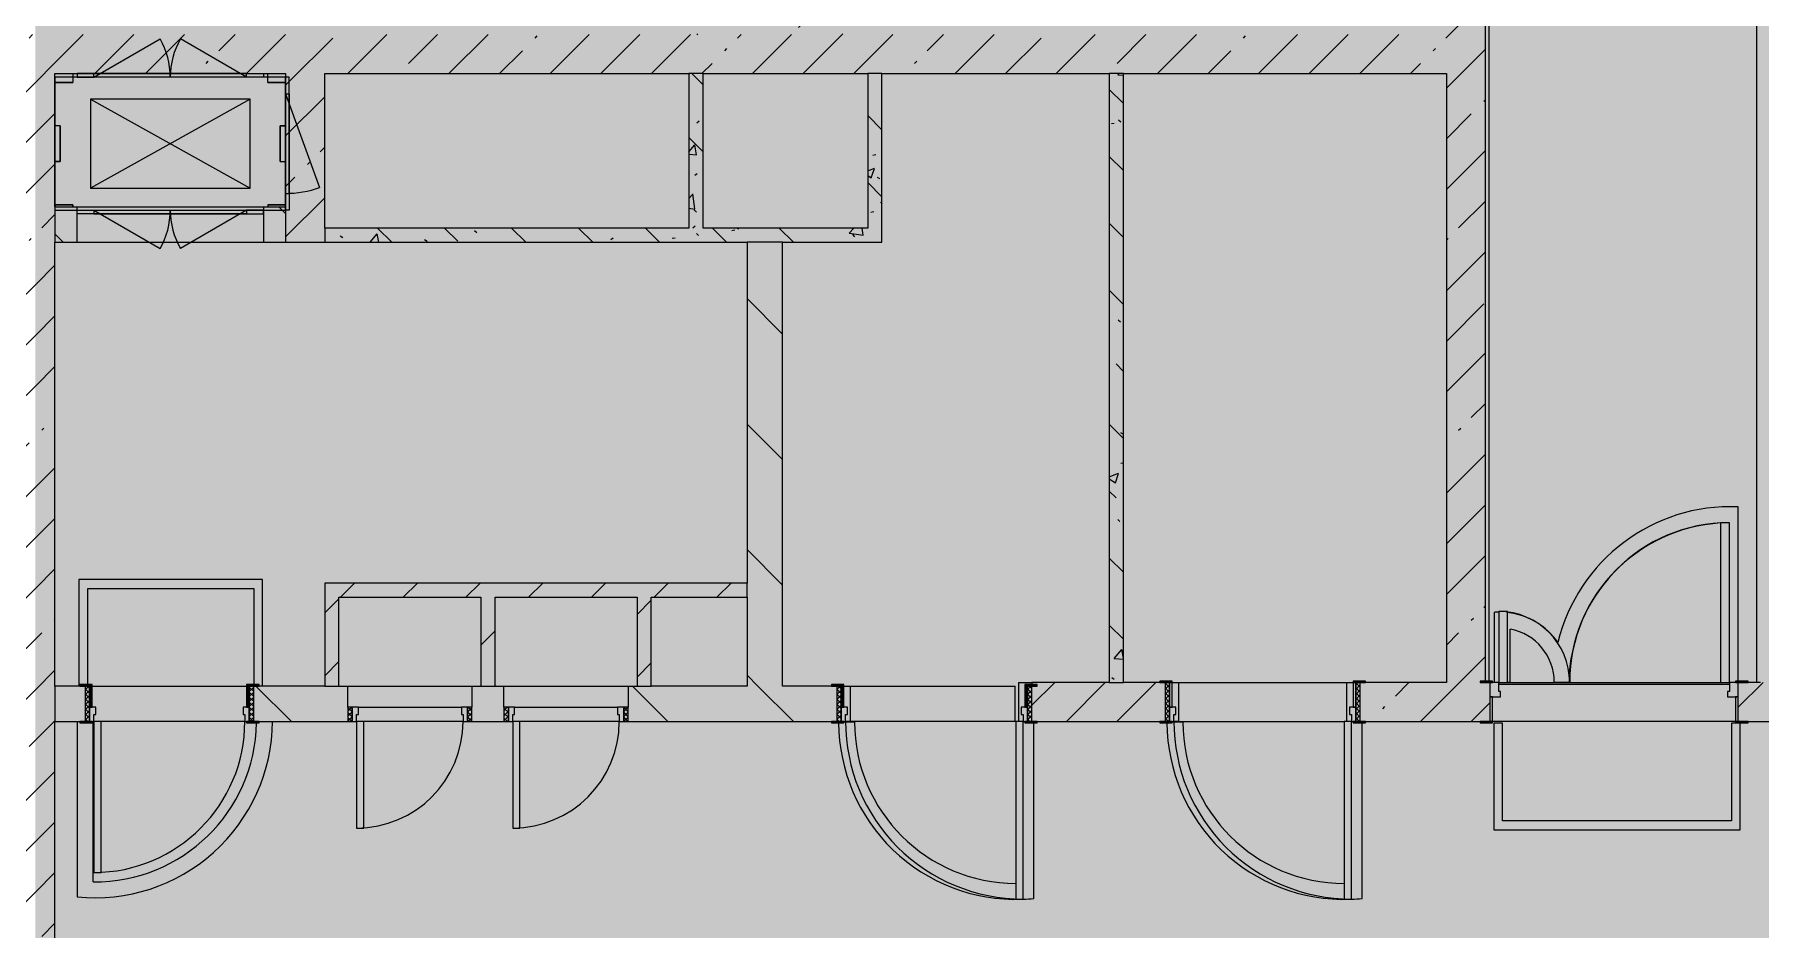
# Model space of a CAD drawing. Header units: millimetres. Extents: x 81632 to 272167, y -8553 to 29000.
# Drawn here: x 229816 to 239541, y 12229 to 17270 of the extents above; entities that cross this region are included whole.
import ezdxf

# ---------------------------------------------------------------- set-up
doc = ezdxf.new("R2010")
doc.units = ezdxf.units.MM
doc.layers.add('A-DETL-GENF-1', color=7, linetype='Continuous', lineweight=9, true_color=0xc0c0c0, transparency=0.4)
for name, color, linetype, lineweight, true_color in [('A-DOOR-4', 7, 'Continuous', 5, 0xb7b7b7), ('A-DOOR-5', 7, 'Continuous', 5, 0xe2e2e2), ('A-DOOR-6', 7, 'Continuous', 5, 0xaaaaaa), ('A-DOOR-FRAM-4', 7, 'Continuous', 5, 0xe2e2e2), ('A-DOOR-FRAM-5', 7, 'Continuous', 5, 0xb7b7b7), ('A-DOOR-FRAM-6', 7, 'Continuous', 5, 0xaaaaaa), ('A-FLOR-2', 7, 'Continuous', 5, 0xb7b7b7), ('A-GENM-1', 7, 'Continuous', 5, 0x737373), ('A-WALL-4', 7, 'Continuous', 9, 0x737373), ('I-WALL-4', 7, 'Continuous', 5, 0x737373), ('I-WALL-5', 7, 'Continuous', 5, 0x787878), ('M-EQPM-1', 7, 'Continuous', 5, 0x737373)]:
    doc.layers.add(name, color=color, linetype=linetype, lineweight=lineweight, true_color=true_color)
doc.layers.add('I-WALL-3', color=7, linetype='Continuous', lineweight=5)
pattern_1 = [(45, (144961.33, 0), (-285.1231, 285.1231), []), (45, (145246.45, 0), (-285.1231, 285.1231), [504.031, -100.806, 16.764, -84.042])]
pattern_2 = [(135, (144961.33, 0), (-353.5534, -353.5534), [])]
pattern_3 = [(135, (144961.33, 0), (-377.1708, -377.1708), [533.4, -88.9, 17.78, -88.9]), (135, (144961.33, 376.94), (-377.1708, -377.1708), []), (50, (144961.33, 0), (637.6445, -55.7866), [66.675, -733.425]), (355, (144961.3, 0), (-123.3494, 668.699), [53.34, -586.74]), (100.451, (145014.47, -4.65), (514.299, 612.908), [56.665, -623.315]), (46.184, (144961.3, 177.8), (948.7764, -147.15), [100.012, -1100.137]), (96.636, (145040.4, 165.5), (830.909, 865.997), [84.998, -934.973]), (351.184, (144961.3, 177.8), (830.918, 865.988), [80.01, -880.11]), (21, (145050.23, 133.35), (530.6506, -357.9283), [66.675, -733.425]), (326, (145050.2, 133.35), (216.308, 644.6585), [53.34, -586.74]), (71.451, (145094.45, 103.5), (746.9596, 286.7243), [56.665, -623.315]), (37.5, (144961.33, 0), (10.81053, 295.9426), [16.764, -562.864, 16.764, -578.866, -588.962]), (37.5, (144961.33, 0), (10.81053, 295.9426), [-1175.258, 16.764, -572.198]), (7.5, (144961.33, 0), (233.8692, 350.6318), [16.764, -322.834, 16.764, -549.529, -224.472]), (7.5, (144961.33, 0), (233.8692, 350.6318), [-905.891, 16.764, -207.708]), (327.5, (144763.08, 0), (474.5678, -20.0513), [16.764, -205.486, 16.764, -676.656, -920.115]), (327.5, (144763.08, 0), (474.5678, -20.0513), [-915.67, 16.764, -903.351]), (317.5, (144674.2, 0), (518.4522, 88.9934), [16.764, -272.161, 16.764, -443.738, -653.415]), (317.5, (144674.2, 0), (518.4522, 88.9934), [-749.427, 16.764, -636.651])]
pattern_4 = [(45, (144961.33, 0), (-176.7767, 176.7767), [])]
pattern_5 = [(135, (1951.41, 164.685), (-14.14214, -14.14214), []), (225, (1951.41, 164.685), (14.14214, -14.14214), [])]
pattern_6 = [(45, (-171.384, 164.685), (-14.1421, 14.1421), []), (135, (-171.384, 164.685), (-14.1421, -14.1421), [])]

# ---------------------------------------------------------------- blocks, each defined once
blk = doc.blocks.new('110_Дверь_СКБ_1Ст_Внутренняя1 - Д-8 950x2100h_охрана-V34-2_6_3_птичка')
at = {"layer": 'A-DOOR-5'}
h = blk.add_hatch(color=256, dxfattribs=at)
h.paths.add_polyline_path([(437.5, 100), (437.5, 60), (427.5, 60), (427.5, 20), (462.5, 20), (462.5, 100)])
h.paths.add_polyline_path([(-412.5, 100), (-437.5, 100), (-437.5, 20), (-402.5, 20), (-402.5, 60), (-412.5, 60)])
at = {"layer": 'A-DOOR-6'}
h = blk.add_hatch(dxfattribs=at)
h.set_pattern_fill('FP_6', color=256, style=0, pattern_type=2)
h.set_pattern_definition([(135, (1826.41, 164.685), (-14.14214, -14.14214), []), (225, (1826.41, 164.685), (14.14214, -14.14214), [])])
h.paths.add_polyline_path([(487.5, 100), (462.5, 100), (462.5, -100), (487.5, -100)])
at = {"layer": 'A-DOOR-FRAM-4'}
for points in [[(397.5, 950), (397.5, 100), (437.5, 100), (437.5, 950)], [(-492.5, 108), (-492.5, 100), (-422.5, 100), (-422.5, 108)], [(502.4, 108), (447.5, 108), (447.5, 100), (517.5, 100), (517.5, 108)], [(-422.5, 20), (-437.5, 20), (-437.5, -100), (-422.5, -100)], [(462.5, 20), (447.5, 20), (447.5, -100), (462.5, -100)], [(-492.5, -100), (-492.5, -108), (-422.5, -108), (-422.5, -100)], [(517.5, -100), (447.5, -100), (447.5, -108), (517.5, -108)]]:
    blk.add_hatch(color=256, dxfattribs=at).paths.add_polyline_path(points)
at = {"layer": 'A-DOOR-FRAM-6'}
h = blk.add_hatch(dxfattribs=at)
h.set_pattern_fill('FP_7', color=256, style=0, pattern_type=2)
h.set_pattern_definition([(45, (-296.384, 164.685), (-14.1421, 14.1421), []), (135, (-296.384, 164.685), (-14.1421, -14.1421), [])])
h.paths.add_polyline_path([(-437.5, 100), (-462.5, 100), (-462.5, -100), (-437.5, -100)])
at = {"layer": 'A-DOOR-4'}
for p, q in [((437.5, 950), (397.5, 950)), ((397.5, 950), (397.5, 100)), ((437.5, 100), (437.5, 950)), ((397.5, 100), (437.5, 100))]:
    blk.add_line(p, q, dxfattribs=at)
blk.add_arc((437.5, 100), 850, 90, 180, dxfattribs=at)
at = {"layer": 'A-DOOR-FRAM-5'}
for p, q in [((-422.5, 108), (-492.5, 108)), ((-492.5, 108), (-492.5, 100)), ((-492.5, 100), (-422.5, 100)), ((-437.5, 100), (-462.5, 100)), ((-462.5, 100), (-462.5, -100)), ((-412.5, 100), (-437.5, 100)), ((-437.5, 100), (-437.5, 20)), ((-437.5, -100), (-437.5, 100)), ((-422.5, 100), (-437.5, 100)), ((-437.5, 100), (-437.5, 99)), ((-437.5, 99), (-422.5, 99)), ((-422.5, 100), (-422.5, 108)), ((-422.5, 99), (-422.5, 100)), ((-412.5, 60), (-412.5, 100)), ((437.5, 100), (437.5, 60)), ((462.5, 100), (437.5, 100)), ((517.5, 108), (447.5, 108)), ((447.5, 108), (447.5, 100)), ((462.5, 100), (447.5, 100)), ((447.5, 100), (447.5, 99)), ((447.5, 100), (517.5, 100)), ((447.5, 99), (462.5, 99)), ((462.5, 20), (462.5, 100)), ((487.5, 100), (462.5, 100)), ((462.5, 100), (462.5, -100)), ((462.5, 99), (462.5, 100)), ((487.5, -100), (487.5, 100)), ((517.5, 100), (517.5, 108)), ((-437.5, 20), (-402.5, 20)), ((-422.5, 20), (-437.5, 20)), ((-437.5, 20), (-437.5, -100)), ((-422.5, -100), (-422.5, 20)), ((-402.5, 60), (-412.5, 60)), ((-402.5, 20), (-402.5, 60)), ((437.5, 60), (427.5, 60)), ((427.5, 60), (427.5, 20)), ((427.5, 20), (462.5, 20)), ((462.5, 20), (447.5, 20)), ((447.5, 20), (447.5, -100)), ((462.5, -100), (462.5, 20)), ((-422.5, -100), (-492.5, -100)), ((-492.5, -100), (-492.5, -108)), ((-492.5, -108), (-422.5, -108)), ((-462.5, -100), (-437.5, -100)), ((-437.5, -100), (-422.5, -100)), ((-422.5, -108), (-422.5, -100)), ((447.5, -100), (462.5, -100)), ((517.5, -100), (447.5, -100)), ((447.5, -100), (447.5, -108)), ((447.5, -108), (517.5, -108)), ((462.5, -100), (487.5, -100)), ((517.5, -108), (517.5, -100))]:
    blk.add_line(p, q, dxfattribs=at)
blk = doc.blocks.new('DOR_Проход в стене_Прямоугольный - 1050x1150 EI30-23344994-2_6_3_птичка')
at = {"layer": 'A-DOOR-4'}
for p, q in [((525, 100), (-525, 100)), ((525, -100), (-525, -100))]:
    blk.add_line(p, q, dxfattribs=at)
blk = doc.blocks.new('110_Дверь_СКБ_2Ст - Д-1_л_Лестничная клетка EIS60 2-32142534-2_6_3_птичка')
at = {"layer": 'A-DOOR-5'}
for points in [[(662.5, 110), (662.5, 1010), (612.5, 1010), (612.5, 110)], [(-587.5, 510), (-637.5, 510), (-637.5, 110), (-587.5, 110), (-587.5, 273.9)], [(712.5, 30), (697.5, 30), (697.5, -110), (712.5, -110)]]:
    blk.add_hatch(color=256, dxfattribs=at).paths.add_polyline_path(points)
h = blk.add_hatch(color=256, dxfattribs=at)
h.paths.add_polyline_path([(712.5, 110), (662.5, 110), (662.5, 60), (652.5, 60), (652.5, 30), (712.5, 30)])
h.paths.add_polyline_path([(-627.5, 30), (-627.5, 60), (-637.5, 60), (-637.5, 110), (-687.5, 110), (-687.5, 30)])
at = {"layer": 'A-DOOR-FRAM-4'}
for points in [[(-672.5, 110), (-672.5, 118), (-742.5, 118), (-742.5, 110)], [(767.5, 110), (767.5, 118), (697.5, 118), (697.5, 110)], [(-672.5, 30), (-687.5, 30), (-687.5, -110), (-672.5, -110)], [(-672.5, -110), (-742.5, -110), (-742.5, -118), (-672.5, -118)], [(767.5, -118), (767.5, -110), (697.5, -110), (697.5, -118)]]:
    blk.add_hatch(color=256, dxfattribs=at).paths.add_polyline_path(points)
at = {"layer": 'A-DOOR-4'}
for p, q in [((662.5, 1010), (612.5, 1010)), ((612.5, 1010), (612.5, 110)), ((662.5, 110), (662.5, 1010)), ((-637.5, 510), (-637.5, 110)), ((-587.5, 510), (-637.5, 510)), ((-587.5, 110), (-587.5, 510)), ((-637.5, 110), (-587.5, 110)), ((612.5, 110), (662.5, 110))]:
    blk.add_line(p, q, dxfattribs=at)
for centre, radius, start, end in [((662.5, 110), 900, 90, 180), ((-637.5, 110), 400, 360, 90)]:
    blk.add_arc(centre, radius, start, end, dxfattribs=at)
at = {"layer": 'A-DOOR-FRAM-5'}
for p, q in [((-672.5, 118), (-742.5, 118)), ((-742.5, 118), (-742.5, 110)), ((-742.5, 110), (-672.5, 110)), ((-637.5, 110), (-687.5, 110)), ((-687.5, 110), (-687.5, 30)), ((-672.5, 110), (-672.5, 118)), ((-637.5, 60), (-637.5, 110)), ((662.5, 110), (662.5, 60)), ((712.5, 110), (662.5, 110)), ((767.5, 118), (697.5, 118)), ((697.5, 118), (697.5, 110)), ((697.5, 110), (767.5, 110)), ((712.5, 30), (712.5, 110)), ((767.5, 110), (767.5, 118)), ((-687.5, 30), (-627.5, 30)), ((-672.5, 30), (-687.5, 30)), ((-687.5, 30), (-687.5, -110)), ((-672.5, -110), (-672.5, 30)), ((-627.5, 60), (-637.5, 60)), ((-627.5, 30), (-627.5, 60)), ((662.5, 60), (652.5, 60)), ((652.5, 60), (652.5, 30)), ((652.5, 30), (712.5, 30)), ((712.5, 30), (697.5, 30)), ((697.5, 30), (697.5, -110)), ((712.5, -110), (712.5, 30)), ((-672.5, -110), (-742.5, -110)), ((-742.5, -110), (-742.5, -118)), ((-742.5, -118), (-672.5, -118)), ((-687.5, -110), (-672.5, -110)), ((-672.5, -118), (-672.5, -110)), ((697.5, -110), (712.5, -110)), ((767.5, -110), (697.5, -110)), ((697.5, -110), (697.5, -118)), ((697.5, -118), (767.5, -118)), ((767.5, -118), (767.5, -110))]:
    blk.add_line(p, q, dxfattribs=at)
blk = doc.blocks.new('110_Дверь_СКБ_1Ст_Внутренняя1 - Д-3 _п_ 1100x2100h_много всего-32102842-2_6_3_птичка')
at = {"layer": 'A-DOOR-5'}
h = blk.add_hatch(color=256, dxfattribs=at)
h.paths.add_polyline_path([(512.5, 110), (512.5, 70), (502.5, 70), (502.5, 30), (537.5, 30), (537.5, 110)])
h.paths.add_polyline_path([(-487.5, 110), (-512.5, 110), (-512.5, 30), (-477.5, 30), (-477.5, 70), (-487.5, 70)])
at = {"layer": 'A-DOOR-6'}
h = blk.add_hatch(dxfattribs=at)
h.set_pattern_fill('FP_20', color=256, style=0, pattern_type=2)
h.set_pattern_definition([(135, (1751.41, 174.685), (-14.14214, -14.14214), []), (225, (1751.41, 174.685), (14.14214, -14.14214), [])])
h.paths.add_polyline_path([(562.5, 110), (537.5, 110), (541.3, -110), (562.5, -110), (562.5, -28.5)])
at = {"layer": 'A-DOOR-FRAM-4'}
for points in [[(-487.5, 1110), (-487.5, 110), (-447.5, 110), (-447.5, 1110)], [(-567.5, 118), (-567.5, 110), (-497.5, 110), (-497.5, 118)], [(592.5, 118), (522.5, 118), (522.5, 110), (592.5, 110)], [(-497.5, 30), (-512.5, 30), (-512.5, -110), (-497.5, -110)], [(537.5, 30), (522.5, 30), (522.5, -110), (537.5, -110)], [(-567.5, -110), (-567.5, -118), (-497.5, -118), (-497.5, -110)], [(541.3, -110), (522.5, -110), (522.5, -118), (592.5, -118), (592.5, -110)]]:
    blk.add_hatch(color=256, dxfattribs=at).paths.add_polyline_path(points)
at = {"layer": 'A-DOOR-FRAM-6'}
h = blk.add_hatch(dxfattribs=at)
h.set_pattern_fill('FP_21', color=256, style=0, pattern_type=2)
h.set_pattern_definition([(45, (-371.384, 174.685), (-14.1421, 14.1421), []), (135, (-371.384, 174.685), (-14.1421, -14.1421), [])])
h.paths.add_polyline_path([(-512.5, 110), (-537.5, 110), (-537.5, -110), (-512.5, -110)])
at = {"layer": 'A-DOOR-4'}
for p, q in [((-487.5, 1110), (-487.5, 110)), ((-447.5, 1110), (-487.5, 1110)), ((-447.5, 110), (-447.5, 1110)), ((-487.5, 110), (-447.5, 110))]:
    blk.add_line(p, q, dxfattribs=at)
blk.add_arc((-487.5, 110), 1000, 360, 90, dxfattribs=at)
at = {"layer": 'A-DOOR-FRAM-5'}
for p, q in [((-497.5, 118), (-567.5, 118)), ((-567.5, 118), (-567.5, 110)), ((-567.5, 110), (-497.5, 110)), ((-512.5, 110), (-537.5, 110)), ((-537.5, 110), (-537.5, -110)), ((-487.5, 110), (-512.5, 110)), ((-512.5, 110), (-512.5, 30)), ((-512.5, -110), (-512.5, 110)), ((-497.5, 110), (-512.5, 110)), ((-512.5, 110), (-512.5, 109)), ((-512.5, 109), (-497.5, 109)), ((-497.5, 110), (-497.5, 118)), ((-497.5, 109), (-497.5, 110)), ((-487.5, 70), (-487.5, 110)), ((512.5, 110), (512.5, 70)), ((537.5, 110), (512.5, 110)), ((592.5, 118), (522.5, 118)), ((522.5, 118), (522.5, 110)), ((537.5, 110), (522.5, 110)), ((522.5, 110), (522.5, 109)), ((522.5, 110), (592.5, 110)), ((522.5, 109), (537.5, 109)), ((537.5, 30), (537.5, 110)), ((562.5, 110), (537.5, 110)), ((537.5, 110), (537.5, -110)), ((537.5, 109), (537.5, 110)), ((562.5, -110), (562.5, 110)), ((592.5, 110), (592.5, 118)), ((-512.5, 30), (-477.5, 30)), ((-497.5, 30), (-512.5, 30)), ((-512.5, 30), (-512.5, -110)), ((-497.5, -110), (-497.5, 30)), ((-477.5, 70), (-487.5, 70)), ((-477.5, 30), (-477.5, 70)), ((512.5, 70), (502.5, 70)), ((502.5, 70), (502.5, 30)), ((502.5, 30), (537.5, 30)), ((537.5, 30), (522.5, 30)), ((522.5, 30), (522.5, -110)), ((537.5, -110), (537.5, 30)), ((-497.5, -110), (-567.5, -110)), ((-567.5, -110), (-567.5, -118)), ((-567.5, -118), (-497.5, -118)), ((-537.5, -110), (-512.5, -110)), ((-512.5, -110), (-497.5, -110)), ((-497.5, -118), (-497.5, -110)), ((522.5, -110), (537.5, -110)), ((592.5, -110), (522.5, -110)), ((522.5, -110), (522.5, -118)), ((522.5, -118), (592.5, -118)), ((541.3, -110), (562.5, -110)), ((592.5, -118), (592.5, -110))]:
    blk.add_line(p, q, dxfattribs=at)
blk = doc.blocks.new('110_Дверь_СКБ_1Ст_Внутренняя1 - Д-3 _п_ 1100x2100h_много всего-32102838-2_6_3_птичка')
at = {"layer": 'A-DOOR-5'}
h = blk.add_hatch(color=256, dxfattribs=at)
h.paths.add_polyline_path([(512.5, 100), (512.5, 60), (502.5, 60), (502.5, 20), (537.5, 20), (537.5, 100)])
h.paths.add_polyline_path([(-487.5, 100), (-512.5, 100), (-512.5, 20), (-477.5, 20), (-477.5, 60), (-487.5, 60)])
at = {"layer": 'A-DOOR-6'}
h = blk.add_hatch(dxfattribs=at)
h.set_pattern_fill('FP_22', color=256, style=0, pattern_type=2)
h.set_pattern_definition([(135, (1751.41, 164.685), (-14.14214, -14.14214), []), (225, (1751.41, 164.685), (14.14214, -14.14214), [])])
h.paths.add_polyline_path([(562.5, 100), (537.5, 100), (537.5, -100), (562.5, -100)])
at = {"layer": 'A-DOOR-FRAM-4'}
for points in [[(-487.5, 1100), (-487.5, 100), (-447.5, 100), (-447.5, 1100)], [(-567.5, 108), (-567.5, 100), (-497.5, 100), (-497.5, 108)], [(592.5, 108), (522.5, 108), (522.5, 100), (592.5, 100)], [(-497.5, 20), (-512.5, 20), (-512.5, -100), (-497.5, -100)], [(537.5, 20), (522.5, 20), (522.5, -100), (537.5, -100)], [(-567.5, -100), (-567.5, -108), (-497.5, -108), (-497.5, -100)], [(592.5, -100), (522.5, -100), (522.5, -108), (592.5, -108)]]:
    blk.add_hatch(color=256, dxfattribs=at).paths.add_polyline_path(points)
at = {"layer": 'A-DOOR-FRAM-6'}
h = blk.add_hatch(dxfattribs=at)
h.set_pattern_fill('FP_23', color=256, style=0, pattern_type=2)
h.set_pattern_definition([(45, (-371.384, 164.685), (-14.1421, 14.1421), []), (135, (-371.384, 164.685), (-14.1421, -14.1421), [])])
h.paths.add_polyline_path([(-512.5, 100), (-537.5, 100), (-537.5, -100), (-512.5, -100)])
at = {"layer": 'A-DOOR-4'}
for p, q in [((-487.5, 1100), (-487.5, 100)), ((-447.5, 1100), (-487.5, 1100)), ((-447.5, 100), (-447.5, 1100)), ((-487.5, 100), (-447.5, 100))]:
    blk.add_line(p, q, dxfattribs=at)
blk.add_arc((-487.5, 100), 1000, 360, 90, dxfattribs=at)
at = {"layer": 'A-DOOR-FRAM-5'}
for p, q in [((-497.5, 108), (-567.5, 108)), ((-567.5, 108), (-567.5, 100)), ((-567.5, 100), (-497.5, 100)), ((-512.5, 100), (-537.5, 100)), ((-537.5, 100), (-537.5, -100)), ((-487.5, 100), (-512.5, 100)), ((-512.5, 100), (-512.5, 20)), ((-512.5, -100), (-512.5, 100)), ((-497.5, 100), (-512.5, 100)), ((-512.5, 100), (-512.5, 99)), ((-512.5, 99), (-497.5, 99)), ((-497.5, 100), (-497.5, 108)), ((-497.5, 99), (-497.5, 100)), ((-487.5, 60), (-487.5, 100)), ((512.5, 100), (512.5, 60)), ((537.5, 100), (512.5, 100)), ((592.5, 108), (522.5, 108)), ((522.5, 108), (522.5, 100)), ((537.5, 100), (522.5, 100)), ((522.5, 100), (522.5, 99)), ((522.5, 100), (592.5, 100)), ((522.5, 99), (537.5, 99)), ((537.5, 20), (537.5, 100)), ((562.5, 100), (537.5, 100)), ((537.5, 100), (537.5, -100)), ((537.5, 99), (537.5, 100)), ((562.5, -100), (562.5, 100)), ((592.5, 100), (592.5, 108)), ((-512.5, 20), (-477.5, 20)), ((-497.5, 20), (-512.5, 20)), ((-512.5, 20), (-512.5, -100)), ((-497.5, -100), (-497.5, 20)), ((-477.5, 60), (-487.5, 60)), ((-477.5, 20), (-477.5, 60)), ((512.5, 60), (502.5, 60)), ((502.5, 60), (502.5, 20)), ((502.5, 20), (537.5, 20)), ((537.5, 20), (522.5, 20)), ((522.5, 20), (522.5, -100)), ((537.5, -100), (537.5, 20)), ((-497.5, -100), (-567.5, -100)), ((-567.5, -100), (-567.5, -108)), ((-567.5, -108), (-497.5, -108)), ((-537.5, -100), (-512.5, -100)), ((-512.5, -100), (-497.5, -100)), ((-497.5, -108), (-497.5, -100)), ((522.5, -100), (537.5, -100)), ((592.5, -100), (522.5, -100)), ((522.5, -100), (522.5, -108)), ((522.5, -108), (592.5, -108)), ((537.5, -100), (562.5, -100)), ((592.5, -108), (592.5, -100))]:
    blk.add_line(p, q, dxfattribs=at)
blk = doc.blocks.new('160_Подъемник - 160_Подъемник-23521422-2_6_3_птичка')
at = {"layer": 'A-GENM-1'}
for p, q in [((220, 0), (592.4, 215)), ((220, 0), (592.4, 215)), ((1080, 0), (707.6, 215)), ((1080, 0), (707.6, 215)), ((-20, -95), (-20, 0)), ((-20, 0), (0, 0)), ((0, 0), (0, -95)), ((220, 20), (125, 20)), ((125, 20), (125, 0)), ((220, 20), (125, 20)), ((125, 20), (125, 0)), ((220, 0), (220, 20)), ((1080, 20), (220, 20)), ((220, 20), (1080, 20)), ((220, 0), (220, 20)), ((1080, 20), (220, 20)), ((220, 20), (1080, 20)), ((1080, 0), (1080, 20)), ((1080, 20), (1175, 20)), ((1080, 0), (1080, 20)), ((1080, 20), (1175, 20)), ((1175, 20), (1175, 0)), ((1175, 20), (1175, 0)), ((0, -95), (-20, -95)), ((-20, -95), (-20, -655)), ((-20, -655), (-20, -95)), ((125, 0), (220, 0)), ((125, 0), (220, 0)), ((1175, 0), (1080, 0)), ((1175, 0), (1080, 0)), ((0, -655), (-191.5, -128.8)), ((0, -655), (-20, -655)), ((-20, -655), (-20, -750)), ((0, -750), (0, -655)), ((-20, -750), (0, -750)), ((125, -770), (125, -750)), ((125, -750), (220, -750)), ((125, -770), (125, -750)), ((125, -750), (220, -750)), ((220, -770), (125, -770)), ((220, -770), (125, -770)), ((220, -750), (220, -770)), ((220, -750), (592.4, -965)), ((220, -750), (220, -770)), ((220, -750), (592.4, -965)), ((1080, -770), (220, -770)), ((220, -770), (1080, -770)), ((220, -770), (792, -770)), ((1080, -770), (508, -770)), ((1080, -750), (707.6, -965)), ((1080, -750), (707.6, -965)), ((1080, -750), (1080, -770)), ((1175, -750), (1080, -750)), ((1080, -750), (1080, -770)), ((1175, -750), (1080, -750)), ((1080, -770), (1175, -770)), ((1080, -770), (1175, -770)), ((1175, -770), (1175, -750)), ((1175, -770), (1175, -750))]:
    blk.add_line(p, q, dxfattribs=at)
for centre, radius, start, end in [((220, 0), 430, 0, 30), ((220, 0), 430, 0, 30), ((1080, 0), 430, 150, 180), ((1080, 0), 430, 150, 180), ((0, -655), 560, 90, 110), ((220, -750), 430, 330, 0), ((220, -750), 430, 330, 0), ((1080, -750), 430, 180, 210), ((1080, -750), 430, 180, 210)]:
    blk.add_arc(centre, radius, start, end, dxfattribs=at)
at = {"layer": 'M-EQPM-1'}
for p, q in [((1300, 0), (0, 0)), ((0, 0), (0, -750)), ((1300, -750), (1300, 0)), ((1100, -625), (200, -125)), ((200, -625), (1100, -125)), ((1100, -125), (200, -125)), ((200, -125), (200, -625)), ((1100, -625), (1100, -125)), ((200, -625), (1100, -625)), ((0, -750), (1300, -750))]:
    blk.add_line(p, q, dxfattribs=at)
blk = doc.blocks.new('Закладная деталь приямка - 200_100-20924312-2_6_3_птичка')
at = {"layer": 'M-EQPM-1'}
for p, q in [((85000, 16755), (84970, 16755)), ((85000, 16755), (84970, 16755)), ((85000, 16555), (85000, 16755)), ((85000, 16755), (85000, 16555)), ((84970, 16555), (85000, 16555)), ((85000, 16555), (84970, 16555))]:
    blk.add_line(p, q, dxfattribs=at)
blk = doc.blocks.new('Закладная деталь приямка - 200_100-V91-2_6_3_птичка')
at = {"layer": 'M-EQPM-1'}
for p, q in [((86240, 16755), (86240, 16555)), ((86240, 16555), (86240, 16755)), ((86270, 16755), (86240, 16755)), ((86240, 16755), (86270, 16755)), ((86240, 16555), (86270, 16555)), ((86240, 16555), (86270, 16555))]:
    blk.add_line(p, q, dxfattribs=at)
blk = doc.blocks.new('Закладная деталь приямка - 150_100-20924311-2_6_3_птичка')
at = {"layer": 'M-EQPM-1'}
for p, q in [((85070, 17050), (85070, 17000)), ((85070, 17050), (85070, 17000)), ((84970, 17000), (85070, 17000)), ((85070, 17000), (84970, 17000))]:
    blk.add_line(p, q, dxfattribs=at)
blk = doc.blocks.new('Закладная деталь приямка - 150_100-V92-2_6_3_птичка')
at = {"layer": 'M-EQPM-1'}
for p, q in [((86170, 17000), (86170, 17050)), ((86170, 17000), (86170, 17050)), ((86270, 17000), (86170, 17000)), ((86170, 17000), (86270, 17000))]:
    blk.add_line(p, q, dxfattribs=at)
blk = doc.blocks.new('Закладная деталь приямка - 150_100-V93-2_6_3_птичка')
at = {"layer": 'M-EQPM-1'}
for p, q in [((86270, 16310), (86170, 16310)), ((86170, 16310), (86270, 16310)), ((86170, 16310), (86170, 16300)), ((86170, 16310), (86170, 16300))]:
    blk.add_line(p, q, dxfattribs=at)
blk = doc.blocks.new('Закладная деталь приямка - 150_100-V94-2_6_3_птичка')
at = {"layer": 'M-EQPM-1'}
for p, q in [((85070, 16310), (84970, 16310)), ((84970, 16310), (85070, 16310)), ((85070, 16300), (85070, 16310)), ((85070, 16310), (85070, 16300))]:
    blk.add_line(p, q, dxfattribs=at)
blk = doc.blocks.new('110_Дверь_СКБ_1Ст - д-18 700x2100h_Технический шкаф ЭОМ и СС-V105-2_6_3_птичка')
at = {"layer": 'A-DOOR-5'}
h = blk.add_hatch(color=256, dxfattribs=at)
h.paths.add_polyline_path([(-312.5, 100), (-312.5, 20), (-277.5, 20), (-277.5, 60), (-287.5, 60), (-287.5, 100)])
h.paths.add_polyline_path([(337.5, 100), (312.5, 100), (312.5, 60), (302.5, 60), (302.5, 20), (337.5, 20)])
at = {"layer": 'A-DOOR-6'}
h = blk.add_hatch(dxfattribs=at)
h.set_pattern_fill('FP_26', color=256, style=0, pattern_type=2)
h.set_pattern_definition(pattern_5)
h.paths.add_polyline_path([(362.5, 100), (337.5, 100), (337.5, 20), (362.5, 20)])
at = {"layer": 'A-DOOR-FRAM-4'}
blk.add_hatch(color=256, dxfattribs=at).paths.add_polyline_path([(272.5, 700), (272.5, 100), (312.5, 100), (312.5, 700)])
at = {"layer": 'A-DOOR-FRAM-6'}
h = blk.add_hatch(dxfattribs=at)
h.set_pattern_fill('FP_27', color=256, style=0, pattern_type=2)
h.set_pattern_definition(pattern_6)
h.paths.add_polyline_path([(-312.5, 100), (-337.5, 100), (-337.5, 20), (-312.5, 20)])
at = {"layer": 'A-DOOR-4'}
for p, q in [((312.5, 700), (272.5, 700)), ((272.5, 700), (272.5, 100)), ((312.5, 100), (312.5, 700)), ((272.5, 100), (312.5, 100))]:
    blk.add_line(p, q, dxfattribs=at)
blk.add_arc((312.5, 100), 600, 90, 180, dxfattribs=at)
at = {"layer": 'A-DOOR-FRAM-5'}
for p, q in [((-312.5, 100), (-337.5, 100)), ((-337.5, 100), (-337.5, 20)), ((-287.5, 100), (-312.5, 100)), ((-312.5, 100), (-312.5, 20)), ((-312.5, 20), (-312.5, 100)), ((-287.5, 60), (-287.5, 100)), ((-287.5, 100), (272.5, 100)), ((312.5, 100), (312.5, 60)), ((337.5, 100), (312.5, 100)), ((337.5, 20), (337.5, 100)), ((362.5, 100), (337.5, 100)), ((337.5, 100), (337.5, 20)), ((362.5, 20), (362.5, 100)), ((-337.5, 20), (-312.5, 20)), ((-312.5, 20), (-277.5, 20)), ((-277.5, 60), (-287.5, 60)), ((-277.5, 20), (-277.5, 60)), ((302.5, 20), (-277.5, 20)), ((312.5, 60), (302.5, 60)), ((302.5, 60), (302.5, 20)), ((302.5, 20), (337.5, 20)), ((337.5, 20), (362.5, 20))]:
    blk.add_line(p, q, dxfattribs=at)
blk = doc.blocks.new('110_Дверь_СКБ_1Ст - д-18 700x2100h_Технический шкаф ЭОМ и СС-V106-2_6_3_птичка')
at = {"layer": 'A-DOOR-5'}
h = blk.add_hatch(color=256, dxfattribs=at)
h.paths.add_polyline_path([(337.5, 100), (312.5, 100), (312.5, 60), (302.5, 60), (302.5, 20), (337.5, 20)])
h.paths.add_polyline_path([(-312.5, 100), (-312.5, 20), (-277.5, 20), (-277.5, 60), (-287.5, 60), (-287.5, 100)])
at = {"layer": 'A-DOOR-6'}
h = blk.add_hatch(dxfattribs=at)
h.set_pattern_fill('FP_26', color=256, style=0, pattern_type=2)
h.set_pattern_definition(pattern_5)
h.paths.add_polyline_path([(362.5, 100), (337.5, 100), (337.5, 20), (362.5, 20)])
at = {"layer": 'A-DOOR-FRAM-4'}
blk.add_hatch(color=256, dxfattribs=at).paths.add_polyline_path([(272.5, 700), (272.5, 100), (312.5, 100), (312.5, 700)])
at = {"layer": 'A-DOOR-FRAM-6'}
h = blk.add_hatch(dxfattribs=at)
h.set_pattern_fill('FP_27', color=256, style=0, pattern_type=2)
h.set_pattern_definition(pattern_6)
h.paths.add_polyline_path([(-312.5, 100), (-337.5, 100), (-337.5, 20), (-312.5, 20)])
at = {"layer": 'A-DOOR-4'}
for p, q in [((312.5, 700), (272.5, 700)), ((272.5, 700), (272.5, 100)), ((312.5, 100), (312.5, 700)), ((272.5, 100), (312.5, 100))]:
    blk.add_line(p, q, dxfattribs=at)
blk.add_arc((312.5, 100), 600, 90, 180, dxfattribs=at)
at = {"layer": 'A-DOOR-FRAM-5'}
for p, q in [((-312.5, 100), (-337.5, 100)), ((-337.5, 100), (-337.5, 20)), ((-287.5, 100), (-312.5, 100)), ((-312.5, 100), (-312.5, 20)), ((-312.5, 20), (-312.5, 100)), ((-287.5, 60), (-287.5, 100)), ((-287.5, 100), (272.5, 100)), ((312.5, 100), (312.5, 60)), ((337.5, 100), (312.5, 100)), ((337.5, 20), (337.5, 100)), ((362.5, 100), (337.5, 100)), ((337.5, 100), (337.5, 20)), ((362.5, 20), (362.5, 100)), ((-337.5, 20), (-312.5, 20)), ((-312.5, 20), (-277.5, 20)), ((-277.5, 60), (-287.5, 60)), ((-277.5, 20), (-277.5, 60)), ((302.5, 20), (-277.5, 20)), ((312.5, 60), (302.5, 60)), ((302.5, 60), (302.5, 20)), ((302.5, 20), (337.5, 20)), ((337.5, 20), (362.5, 20))]:
    blk.add_line(p, q, dxfattribs=at)

msp = doc.modelspace()

# ---------------------------------------------------------------- hatches: boundary and pattern name
at = {"layer": 'A-DETL-GENF-1'}
msp.add_hatch(color=256, dxfattribs=at).paths.add_polyline_path([(265654.7, -258), (270199.3, -258), (270199.3, 21558), (238269.3, 21558), (238269.3, 27348), (229821.3, 27348), (229821.3, 5750), (234163.3, 5750), (234163.3, -258), (264754.3, -258)])
at = {"layer": 'I-WALL-3'}
h = msp.add_hatch(dxfattribs=at)
h.set_pattern_fill('FP_73', color=256, style=0, pattern_type=2)
h.set_pattern_definition(pattern_1)
h.paths.add_polyline_path([(234371.3, 17270), (234371.3, 27100), (234121.3, 27100), (234121.3, 17270), (234163.3, 17270)])
h = msp.add_hatch(dxfattribs=at)
h.set_pattern_fill('FP_73', color=256, style=0, pattern_type=2)
h.set_pattern_definition(pattern_1)
h.paths.add_polyline_path([(237961.3, 13400), (237991.3, 13400), (237991.3, 13620), (237961.3, 13620), (237961.3, 13628), (237991.3, 13628), (237991.3, 21550), (237771.3, 21546.3), (237771.3, 13400)])
h = msp.add_hatch(dxfattribs=at)
h.set_pattern_fill('FP_73', color=256, style=0, pattern_type=2)
h.set_pattern_definition(pattern_1)
h.paths.add_polyline_path([(229711.3, 16300), (229821.3, 16300), (229821.3, 17270), (229711.3, 17270), (229711.3, 17095.5)])
h = msp.add_hatch(dxfattribs=at)
h.set_pattern_fill('FP_73', color=256, style=0, pattern_type=2)
h.set_pattern_definition(pattern_1)
h.paths.add_polyline_path([(229821.3, 16300), (229931.3, 16300), (229931.3, 17270), (229821.3, 17270), (229821.3, 16675)])
h = msp.add_hatch(dxfattribs=at)
h.set_pattern_fill('FP_73', color=256, style=0, pattern_type=2)
h.set_pattern_definition(pattern_1)
h.paths.add_polyline_path([(231451.3, 17050), (231451.3, 17270), (229931.3, 17270), (229931.3, 17050), (231231.3, 17050)])
h = msp.add_hatch(dxfattribs=at)
h.set_pattern_fill('FP_73', color=256, style=0, pattern_type=2)
h.set_pattern_definition(pattern_1)
h.paths.add_polyline_path([(231451.3, 17050), (237771.3, 17050), (237771.3, 17270), (231451.3, 17270), (231451.3, 17095.5)])
h = msp.add_hatch(dxfattribs=at)
h.set_pattern_fill('FP_73', color=256, style=0, pattern_type=2)
h.set_pattern_definition(pattern_1)
h.paths.add_polyline_path([(231451.3, 16100), (231451.3, 17050), (231231.3, 17050), (231231.3, 16100)])
h = msp.add_hatch(dxfattribs=at)
h.set_pattern_fill('FP_73', color=256, style=0, pattern_type=2)
h.set_pattern_definition(pattern_1)
h.paths.add_polyline_path([(229821.3, 10400), (229821.3, 16300), (229711.3, 16300), (229711.3, 10400)])
h = msp.add_hatch(dxfattribs=at)
h.set_pattern_fill('FP_73', color=256, style=0, pattern_type=2)
h.set_pattern_definition(pattern_1)
h.paths.add_polyline_path([(229821.3, 10400), (229931.3, 10400), (229931.3, 16300), (229821.3, 16300), (229821.3, 10419.3)])
h = msp.add_hatch(dxfattribs=at)
h.set_pattern_fill('FP_76', color=256, style=0, pattern_type=2)
h.set_pattern_definition(pattern_2)
h.paths.add_polyline_path([(230056.3, 16100), (230056.3, 16300), (229931.3, 16300), (229931.3, 16100)])
h.paths.add_polyline_path([(231231.3, 16100), (231231.3, 16300), (231106.3, 16300), (231106.3, 16100)])
h = msp.add_hatch(dxfattribs=at)
h.set_pattern_fill('FP_76', color=256, style=0, pattern_type=2)
h.set_pattern_definition(pattern_2)
h.paths.add_polyline_path([(234031.3, 13600), (234031.3, 16100), (233831.3, 16100), (233831.3, 13600), (234016.5, 13600)])
h = msp.add_hatch(dxfattribs=at)
h.set_pattern_fill('FP_77', color=256, style=0, pattern_type=2)
h.set_pattern_definition(pattern_4)
h.paths.add_polyline_path([(231451.3, 13600), (231531.3, 13600), (231531.3, 14180), (231451.3, 14180), (231451.3, 13757.4)])
h = msp.add_hatch(dxfattribs=at)
h.set_pattern_fill('FP_77', color=256, style=0, pattern_type=2)
h.set_pattern_definition(pattern_4)
h.paths.add_polyline_path([(233831.3, 14100), (233831.3, 14180), (231531.3, 14180), (231531.3, 14100), (233291.3, 14100)])
h = msp.add_hatch(dxfattribs=at)
h.set_pattern_fill('FP_77', color=256, style=0, pattern_type=2)
h.set_pattern_definition(pattern_4)
h.paths.add_polyline_path([(232411.3, 13600), (232411.3, 14100), (232331.3, 14100), (232331.3, 13600), (232337.6, 13600)])
h = msp.add_hatch(dxfattribs=at)
h.set_pattern_fill('FP_77', color=256, style=0, pattern_type=2)
h.set_pattern_definition(pattern_4)
h.paths.add_polyline_path([(233211.3, 13600), (233291.3, 13600), (233291.3, 14100), (233211.3, 14100), (233211.3, 13757.4)])
h = msp.add_hatch(dxfattribs=at)
h.set_pattern_fill('FP_73', color=256, style=0, pattern_type=2)
h.set_pattern_definition(pattern_1)
h.paths.add_polyline_path([(235466.3, 13400), (236186.3, 13400), (236186.3, 13620), (235436.3, 13620), (235436.3, 13608), (235466.3, 13608), (235466.3, 13600), (235436.3, 13600), (235436.3, 13400)])
h.paths.add_polyline_path([(237740.4, 13400), (237771.3, 13400), (237771.3, 13620), (237286.3, 13620), (237286.3, 13400), (237316.3, 13400)])
h = msp.add_hatch(dxfattribs=at)
h.set_pattern_fill('FP_73', color=256, style=0, pattern_type=2)
h.set_pattern_definition(pattern_1)
h.paths.add_polyline_path([(239471.3, 13400), (239761.3, 13400), (239761.3, 13620), (239416.3, 13620), (239416.3, 13400)])
h.paths.add_polyline_path([(237991.3, 13400), (238016.3, 13400), (238016.3, 13620), (237991.3, 13620), (237991.3, 13540)])
h = msp.add_hatch(dxfattribs=at)
h.set_pattern_fill('FP_76', color=256, style=0, pattern_type=2)
h.set_pattern_definition(pattern_2)
h.paths.add_polyline_path([(230071.3, 13400), (230101.3, 13400), (230101.3, 13600), (229931.3, 13600), (229931.3, 13400)])
h.paths.add_polyline_path([(232461.3, 13400), (232461.3, 13600), (232281.3, 13600), (232281.3, 13400), (232337.6, 13400)])
h.paths.add_polyline_path([(231437.2, 13400), (231581.3, 13400), (231581.3, 13600), (231051.3, 13600), (231051.3, 13400), (231081.3, 13400)])
h = msp.add_hatch(dxfattribs=at)
h.set_pattern_fill('FP_76', color=256, style=0, pattern_type=2)
h.set_pattern_definition(pattern_2)
h.paths.add_polyline_path([(234306.3, 13400), (234336.3, 13400), (234336.3, 13600), (233161.3, 13600), (233161.3, 13400), (234138.6, 13400)])
at = {"layer": 'I-WALL-5'}
h = msp.add_hatch(dxfattribs=at)
h.set_pattern_fill('FP_80', color=256, style=0, pattern_type=2)
h.set_pattern_definition(pattern_3)
h.paths.add_polyline_path([(232003, 17270), (232003, 17605.4), (231923, 17605.4), (231923, 17270)])
h.paths.add_polyline_path([(232003, 18705.4), (232003, 19935.8), (231923, 19935.8), (231923, 18705.4)])
h.paths.add_polyline_path([(232003, 21035.8), (232003, 21235.8), (231923, 21235.8), (231923, 21035.8)])
h = msp.add_hatch(dxfattribs=at)
h.set_pattern_fill('FP_80', color=256, style=0, pattern_type=2)
h.set_pattern_definition(pattern_3)
h.paths.add_polyline_path([(233583, 16180), (233583, 17050), (233503, 17050), (233503, 16180)])
h.paths.add_polyline_path([(233583, 17270), (233583, 21235.8), (233503, 21235.8), (233503, 17270)])
h = msp.add_hatch(dxfattribs=at)
h.set_pattern_fill('FP_80', color=256, style=0, pattern_type=2)
h.set_pattern_definition(pattern_3)
h.paths.add_polyline_path([(234591.3, 16180), (234591.3, 17050), (234511.3, 17050), (234511.3, 16180)])
h = msp.add_hatch(dxfattribs=at)
h.set_pattern_fill('FP_80', color=256, style=0, pattern_type=2)
h.set_pattern_definition(pattern_3)
h.paths.add_polyline_path([(235952, 13620), (235952, 17050), (235872, 17050), (235872, 13620), (235939.5, 13620)])
h = msp.add_hatch(dxfattribs=at)
h.set_pattern_fill('FP_80', color=256, style=0, pattern_type=2)
h.set_pattern_definition(pattern_3)
h.paths.add_polyline_path([(234591.3, 16100), (234591.3, 16180), (231451.3, 16180), (231451.3, 16100), (234138.6, 16100)])

# ---------------------------------------------------------------- linework, layer by layer
at = {"layer": 'A-FLOR-2'}
for p, q in [((238011.3, 21130), (238011.3, 13628)), ((239520.3, 13620), (239520.3, 17750)), ((239414.9, 13628), (239414.9, 14609.2)), ((230066.1, 14200), (230066.1, 13600)), ((231101.3, 14200), (230066.1, 14200)), ((231101.3, 13600), (231101.3, 14200)), ((230116.1, 13608), (230116.1, 14150)), ((230116.1, 14150), (231051.3, 14150)), ((231051.3, 14150), (231051.3, 13608)), ((238040.8, 14014.7), (238040.8, 13621.1)), ((238130.8, 13621.1), (238130.8, 13920.9)), ((235361.3, 13620), (235436.3, 13620)), ((236226.3, 13620), (236261.3, 13620)), ((236261.3, 13620), (236261.3, 13400)), ((237211.3, 13400), (237211.3, 13620)), ((237211.3, 13620), (237246.3, 13620)), ((238040.8, 13621.1), (238066.3, 13621.1)), ((238116.3, 13621.1), (238130.8, 13621.1)), ((238379.4, 13621.1), (238462.4, 13621.1)), ((239366.3, 13621.1), (239401.3, 13621.1)), ((234376.3, 13600), (234411.3, 13600)), ((234411.3, 13600), (234411.3, 13400)), ((238066.3, 13610), (239366.3, 13610)), ((230057.1, 13400), (230057.1, 12412.1)), ((230147.1, 12497.2), (230147.1, 13400)), ((234436.8, 13397), (234376.3, 13397)), ((235346.3, 13400), (234386.3, 13400)), ((235396.3, 13398), (235386.3, 13398)), ((235446.8, 12403), (235446.8, 13392)), ((236286.8, 13397), (236226.3, 13397)), ((236261.3, 13400), (237196.3, 13400)), ((237246.3, 13398), (237236.3, 13398)), ((237296.8, 12403), (237296.8, 13392)), ((238088.1, 13390.8), (238038.1, 13390.8)), ((238038.1, 13390.8), (238038.1, 12790.8)), ((238088.1, 12840.8), (238088.1, 13390.8)), ((239427.3, 13390.8), (239377.3, 13390.8)), ((239377.3, 13390.8), (239377.3, 12840.8)), ((239427.3, 12790.8), (239427.3, 13390.8)), ((239377.3, 12840.8), (238088.1, 12840.8)), ((238038.1, 12790.8), (239427.3, 12790.8))]:
    msp.add_line(p, q, dxfattribs=at)
for centre, radius, start, end in [((239372.4, 13610.1), 1000, 87.56236, 166.45029), ((239372.4, 13610.1), 910, 93.53335, 179.3074), ((238074.4, 13621.1), 395, 91.16729, 94.87345), ((238074.4, 13621.1), 395, 34.42231, 83.89083), ((238074.4, 13621.1), 305, 360, 79.33549), ((230157.1, 13407.1), 1000, 264.26083, 359.59239), ((230157.1, 13407.1), 910, 269.37036, 359.04725), ((235346.8, 13398), 1000, 180.34644, 271.81103), ((235346.8, 13398), 910, 180.06296, 269.96818), ((237196.8, 13398), 1000, 180.34644, 271.81103), ((237196.8, 13398), 910, 180.06296, 269.96818), ((235346.8, 13398), 1000, 272.26817, 275.73917), ((237196.8, 13398), 1000, 272.26817, 275.73917)]:
    msp.add_arc(centre, radius, start, end, dxfattribs=at)
at = {"layer": 'A-WALL-4'}
for p, q in [((233583, 17050), (233503, 17050)), ((234591.3, 17050), (234511.3, 17050)), ((235952, 17050), (235872, 17050)), ((229931.3, 16300), (229931.3, 16100)), ((231451.3, 16180), (231451.3, 16100)), ((234031.3, 16100), (233831.3, 16100)), ((233831.3, 14100), (233831.3, 14180)), ((235872, 13620), (235952, 13620)), ((229931.3, 13600), (229931.3, 13400)), ((231451.3, 13600), (231531.3, 13600)), ((232331.3, 13600), (232411.3, 13600)), ((233211.3, 13600), (233291.3, 13600))]:
    msp.add_line(p, q, dxfattribs=at)
at = {"layer": 'I-WALL-4'}
for p, q in [((237991.3, 13628), (237991.3, 21150)), ((229931.3, 17050), (231231.3, 17050)), ((229931.3, 16300), (229931.3, 17050)), ((231231.3, 17050), (231231.3, 16100)), ((231451.3, 16180), (231451.3, 17050)), ((231451.3, 17050), (233503, 17050)), ((233503, 17050), (233503, 16180)), ((233583, 17050), (234511.3, 17050)), ((233583, 16180), (233583, 17050)), ((234511.3, 17050), (234511.3, 16180)), ((234591.3, 17050), (235872, 17050)), ((234591.3, 16100), (234591.3, 17050)), ((235872, 17050), (235872, 13620)), ((235952, 17050), (237771.3, 17050)), ((235952, 13620), (235952, 17050)), ((237771.3, 17050), (237771.3, 13620)), ((229931.3, 16300), (231231.3, 16300)), ((230056.3, 16100), (230056.3, 16300)), ((231106.3, 16300), (231106.3, 16100)), ((233503, 16180), (231451.3, 16180)), ((234511.3, 16180), (233583, 16180)), ((229931.3, 13600), (229931.3, 16100)), ((229931.3, 16100), (233831.3, 16100)), ((233831.3, 16100), (233831.3, 14180)), ((234031.3, 13600), (234031.3, 16100)), ((234031.3, 16100), (234591.3, 16100)), ((233831.3, 14180), (231451.3, 14180)), ((231451.3, 14180), (231451.3, 13600)), ((231531.3, 14100), (232331.3, 14100)), ((231531.3, 13600), (231531.3, 14100)), ((232331.3, 14100), (232331.3, 13600)), ((232411.3, 14100), (233211.3, 14100)), ((232411.3, 13600), (232411.3, 14100)), ((233211.3, 14100), (233211.3, 13600)), ((233291.3, 14100), (233831.3, 14100)), ((233291.3, 13600), (233291.3, 14100)), ((233831.3, 14100), (233831.3, 13600)), ((235361.3, 13620), (235361.3, 13400)), ((235872, 13620), (235436.3, 13620)), ((235436.3, 13620), (235436.3, 13608)), ((236156.3, 13620), (235952, 13620)), ((236261.3, 13620), (237211.3, 13620)), ((237771.3, 13620), (237316.3, 13620)), ((238116.3, 13620), (239316.3, 13620)), ((239541.3, 13620), (239471.3, 13620)), ((230071.3, 13600), (229931.3, 13600)), ((230141.3, 13600), (231011.3, 13600)), ((231451.3, 13600), (231081.3, 13600)), ((231531.3, 13600), (232331.3, 13600)), ((231581.3, 13480), (231581.3, 13600)), ((232281.3, 13600), (232281.3, 13480)), ((232411.3, 13600), (233211.3, 13600)), ((232461.3, 13480), (232461.3, 13600)), ((233161.3, 13600), (233161.3, 13480)), ((233831.3, 13600), (233291.3, 13600)), ((234306.3, 13600), (234031.3, 13600)), ((234411.3, 13600), (235341.3, 13600)), ((235341.3, 13400), (235341.3, 13600)), ((229931.3, 10400), (229931.3, 13400)), ((229931.3, 13400), (230071.3, 13400)), ((231001.3, 13400), (230191.3, 13400)), ((231081.3, 13400), (231581.3, 13400)), ((232281.3, 13400), (232461.3, 13400)), ((233161.3, 13400), (234306.3, 13400)), ((235466.3, 13400), (236156.3, 13400)), ((236261.3, 13400), (236236.3, 13400)), ((237316.3, 13400), (237961.3, 13400)), ((239401.3, 13400), (238031.3, 13400)), ((239471.3, 13400), (239761.3, 13400))]:
    msp.add_line(p, q, dxfattribs=at)

# ---------------------------------------------------------------- block references
at = {"layer": 'A-DOOR-4', "rotation": 180}
for name, p in [('DOR_Проход в стене_Прямоугольный - 1050x1150 EI30-23344994-2_6_3_птичка', (230581.3, 16200)), ('110_Дверь_СКБ_1Ст_Внутренняя1 - Д-3 _п_ 1100x2100h_много всего-32102842-2_6_3_птичка', (236748.8, 13510)), ('110_Дверь_СКБ_1Ст_Внутренняя1 - Д-8 950x2100h_охрана-V34-2_6_3_птичка', (230588.8, 13500)), ('110_Дверь_СКБ_1Ст_Внутренняя1 - Д-3 _п_ 1100x2100h_много всего-32102838-2_6_3_птичка', (234898.8, 13500)), ('110_Дверь_СКБ_1Ст - д-18 700x2100h_Технический шкаф ЭОМ и СС-V105-2_6_3_птичка', (231943.8, 13500)), ('110_Дверь_СКБ_1Ст - д-18 700x2100h_Технический шкаф ЭОМ и СС-V106-2_6_3_птичка', (232823.8, 13500))]:
    msp.add_blockref(name, p, dxfattribs=at)
at = {"layer": 'A-DOOR-4'}
msp.add_blockref('110_Дверь_СКБ_2Ст - Д-1_л_Лестничная клетка EIS60 2-32142534-2_6_3_птичка', (238703.8, 13510), dxfattribs=at)
at = {"layer": 'M-EQPM-1', "rotation": 180}
msp.add_blockref('160_Подъемник - 160_Подъемник-23521422-2_6_3_птичка', (231231.3, 16280), dxfattribs=at)
at = {"layer": 'M-EQPM-1'}
for name in ['Закладная деталь приямка - 150_100-20924311-2_6_3_птичка', 'Закладная деталь приямка - 150_100-V92-2_6_3_птичка', 'Закладная деталь приямка - 200_100-20924312-2_6_3_птичка', 'Закладная деталь приямка - 200_100-V91-2_6_3_птичка', 'Закладная деталь приямка - 150_100-V94-2_6_3_птичка', 'Закладная деталь приямка - 150_100-V93-2_6_3_птичка']:
    msp.add_blockref(name, (144961.3, 0), dxfattribs=at)

doc.saveas('drawing.dxf')
